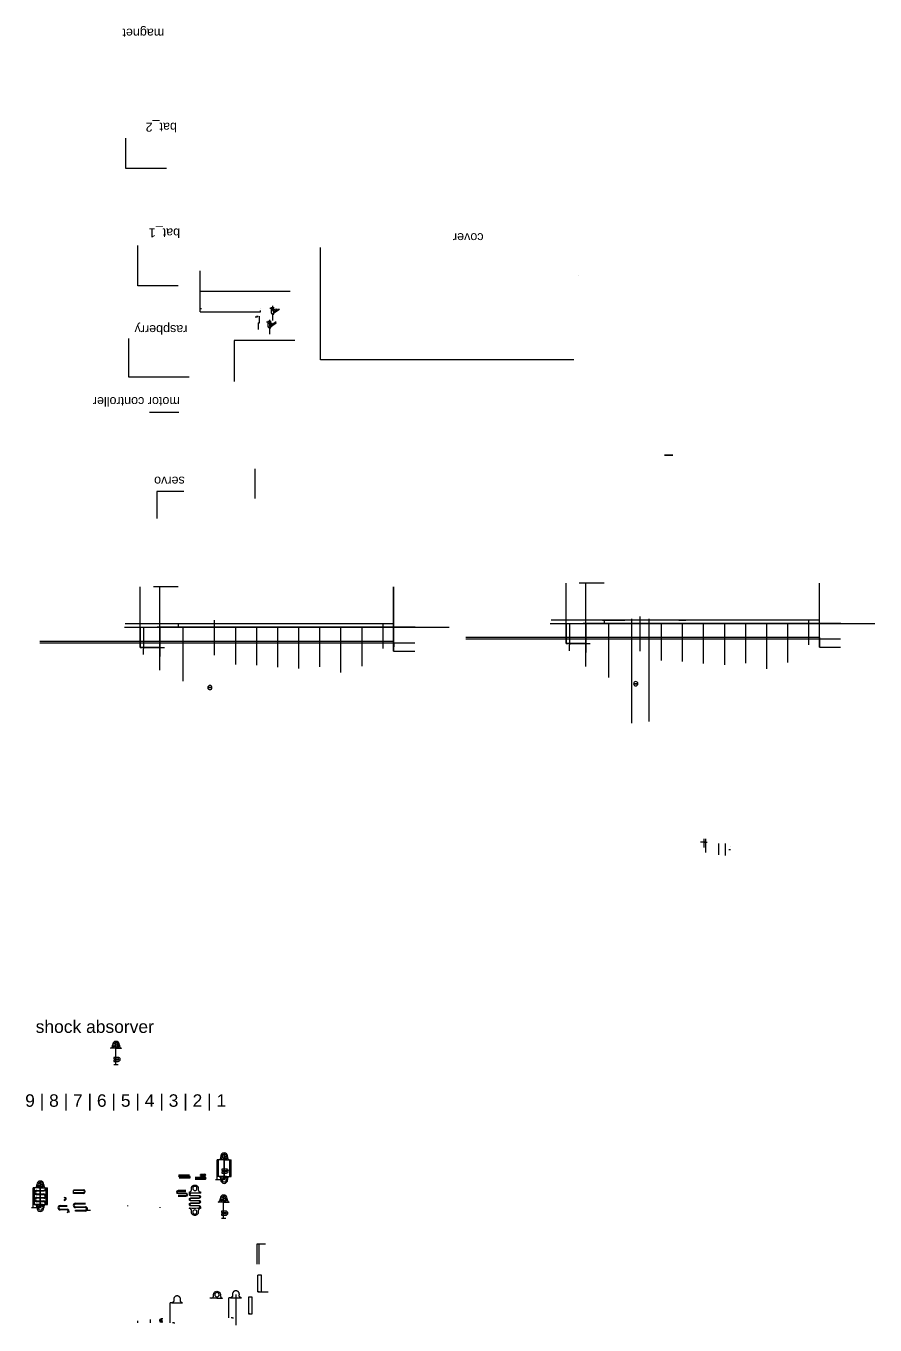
# Model space of a CAD drawing. Header units: millimetres. Extents: x -1672 to 5708, y -1264 to 1190.
# Drawn here: x 3321 to 4583, y -1009 to 921 of the extents above; entities that cross this region are included whole.
import ezdxf

# ---------------------------------------------------------------- set-up
doc = ezdxf.new("R2010")
doc.units = ezdxf.units.MM
doc.styles.get("Standard").update_dxf_attribs({"font": 'arial.ttf'})

msp = doc.modelspace()

# ---------------------------------------------------------------- linework, layer by layer
for p, q in [((3469.9, 709.3), (3469.9, 754.3)), ((3469.9, 754.3), (3469.9, 754.3, 74)), ((3529.9, 709.3), (3469.9, 709.3)), ((3487.4, 535), (3487.4, 595)), ((3487.4, 595), (3487.4, 595, 74)), ((3758.8, 508.5, 88.1), (3758.8, 591.9, 88.1)), ((3579.9, 496.3, 5.7), (3579.9, 557.3, 5.7)), ((4141.7, 550.6, 81.5), (4141.7, 550.6, 190)), ((3547.4, 535), (3487.4, 535)), ((3579.9, 526.8, 5.7), (3713.7, 526.8, 5.7)), ((3687.8, 502.4, 11.7), (3685.3, 502.4, 11.7)), ((3687.8, 504.9, 11.7), (3687.8, 499.9, 11.7)), ((3689.8, 492.9, 11.7), (3689.8, 503.3, 11.7)), ((3758.8, 425, 88.1), (3758.8, 508.5, 88.1)), ((3579.9, 501.3, 5.7), (3581.9, 501.3, 5.7)), ((3579.9, 496.3, 5.7), (3669.9, 496.3, 5.7)), ((3579.9, 496.3, 5.7), (3579.9, 496.3, 15.7)), ((3581.9, 501.3, 5.7), (3581.9, 501.3, 7.7)), ((3665.2, 488.2, 11.7), (3661.9, 488.2, 11.7)), ((3666.2, 489.2, 11.7), (3663.7, 489.2, 11.7)), ((3668.2, 479.7, 11.7), (3668.2, 490, 11.7)), ((3669.9, 501.3, 7.7), (3669.9, 501.3, 13.7)), ((3669.9, 501.3, 13.7), (3669.9, 501.3, 15.7)), ((3669.9, 496.3, 7.7), (3669.9, 498.3, 7.7)), ((3669.9, 496.3, 7.7), (3669.9, 496.3, 17.7)), ((3682.9, 484.5, 11.7), (3682.9, 479.5, 11.7)), ((3686.8, 501.4, 11.7), (3683.5, 501.4, 11.7)), ((3684.9, 472.5, 11.7), (3684.9, 482.9, 11.7)), ((3685.8, 501.4, 11.7), (3685.8, 494.9, 11.7)), ((3685.8, 499.9, 11.7), (3691.7, 499.9, 11.7)), ((3687.8, 492.9, 11.7), (3689.8, 492.9, 11.7)), ((3689.8, 496.3, 11.7), (3692.3, 498.1, 11.7)), ((3697.8, 499.9, 11.7), (3695, 499.9, 11.7)), ((3666.2, 479.7, 11.7), (3668.2, 479.7, 11.7)), ((3681.9, 481, 11.7), (3678.6, 481, 11.7)), ((3682.9, 482, 11.7), (3680.5, 482, 11.7)), ((3680.9, 481, 11.7), (3680.9, 474.5, 11.7)), ((3680.9, 479.5, 11.7), (3686.9, 479.5, 11.7)), ((3682.9, 472.5, 11.7), (3684.9, 472.5, 11.7)), ((3473.7, 456.6), (3473.7, 399.6)), ((3720.8, 453.5), (3630.8, 453.5)), ((3630.8, 453.5), (3630.8, 392.5)), ((4135.5, 425, 88.1), (3758.8, 425, 88.1)), ((3473.7, 399.6), (3563.7, 399.6)), ((3563.7, 399.6), (3563.7, 399.6, 18)), ((3548.6, 346.7), (3504.6, 346.7)), ((3504.6, 346.7), (3504.6, 346.7, 29)), ((3661.9, 219), (3661.9, 263)), ((3555.9, 229.1), (3515.9, 229.1)), ((3515.9, 229.1), (3515.9, 189.1)), ((3515.9, 189.1), (3515.9, 189.1, 17)), ((3491, 4, 88.1), (3491, 87.5, 88.1)), ((3547.6, 87.5), (3510.6, 87.5)), ((3547.6, 87.5, 5.7), (3511.9, 87.5, 5.7)), ((3867.4, 87.5), (3867.4, 87.5, 49)), ((4123.8, 9.7, 88.1), (4123.8, 93.1, 88.1)), ((4180.3, 93.1), (4143.3, 93.1)), ((4180.3, 93.1, 5.7), (4144.6, 93.1, 5.7)), ((4500.2, 93.1), (4500.2, 93.1, 49)), ((4233.9, -8.2, 5.7), (4233.9, 43.7, 5.7)), ((3491, 27.6, 88.1), (3491, 27.6, 58.5)), ((3491, -2.4, 88.1), (3491, 27.6, 88.1)), ((3491, 27.6, 88.1), (3491, -2.4, 88.1)), ((3496, 27.6, 88.1), (3496, -2.4, 88.1)), ((3520.4, 27.6, 42.3), (3520.4, 27.6, 26.3)), ((3520.4, 27.6, 42.3), (3520.4, 27.6, 47.3)), ((3520.4, -2.4, 42.3), (3520.4, 27.6, 42.3)), ((3520.4, -2.4, 42.3), (3520.4, 27.6, 42.3)), ((3547.6, 27.6), (3547.6, 27.6, 88.1)), ((3601.2, -13.8, 5.7), (3601.2, 38.1, 5.7)), ((3632.4, 27.6, 14.7), (3623.4, 27.6, 14.7)), ((3757.6, 27.6, 21.7), (3743.8, 27.6, 21.7)), ((3788.8, 27.6, 23.9), (3770.5, 27.6, 23.9)), ((3820.1, 27.6, 25.4), (3809.7, 27.6, 25.4)), ((3851.4, 27.6, 27.2), (3835.1, 27.6, 27.2)), ((3867.2, 32.6, 70.6), (3849, 32.6, 69.7)), ((3851.4, 27.6, 5.7), (3851.4, 27.6, 2.6)), ((3851.4, 27.6, 2.6), (3851.4, 27.6, 1.6)), ((3851.4, 27.6, 1.6), (3851.4, 27.6, 0.6)), ((3851.4, 27.6, 5.7), (3878.6, 27.6, 5.7)), ((3867.4, 27.6, 60.6), (3867.4, 28.1, 60.6)), ((3867.4, 27.6, 60.6), (3867.4, 28.1, 60.6)), ((3867.4, 27.6, 60.6), (3950.1, 27.6, 60.6)), ((3898.9, 27.6, 55.6), (3867.4, 27.6, 55.6)), ((3867.7, 27.6, 88.1), (3867.7, 27.6, 102.8)), ((4123.8, 33.2, 88.1), (4123.8, 33.2, 58.5)), ((4123.8, 3.2, 88.1), (4123.8, 33.2, 88.1)), ((4123.8, 33.2, 88.1), (4123.8, 3.2, 88.1)), ((4128.8, 33.2, 88.1), (4128.8, 3.2, 88.1)), ((4153.2, 33.2, 42.3), (4153.2, 33.2, 26.3)), ((4153.2, 33.2, 42.3), (4153.2, 33.2, 47.3)), ((4153.2, 3.2, 42.3), (4153.2, 33.2, 42.3)), ((4153.2, 3.2, 42.3), (4153.2, 33.2, 42.3)), ((4180.3, 33.2), (4180.3, 33.2, 88.1)), ((4186.8, 38.2, 10.4), (4181, 38.2, 10.4)), ((4181, 38.2, 13.5), (4211, 38.2, 13.5)), ((4239.4, 33.2, 5.7), (4239.4, 33.2, 7.3)), ((4246.9, 33.2, 5.7), (4239.4, 33.2, 5.7)), ((4246.9, 38.2, 8.2), (4246.9, 38.2, 5.7)), ((4246.9, 38.2, 5.7), (4246.9, 33.2, 5.7)), ((4265.2, 33.2, 14.7), (4256.2, 33.2, 14.7)), ((4390.3, 33.2, 21.7), (4376.5, 33.2, 21.7)), ((4421.6, 33.2, 23.9), (4403.3, 33.2, 23.9)), ((4452.9, 33.2, 25.4), (4442.4, 33.2, 25.4)), ((4484.1, 33.2, 27.2), (4467.9, 33.2, 27.2)), ((4499.9, 38.2, 70.6), (4481.8, 38.2, 69.7)), ((4484.1, 33.2, 5.7), (4484.1, 33.2, 2.6)), ((4484.1, 33.2, 2.6), (4484.1, 33.2, 1.6)), ((4484.1, 33.2, 1.6), (4484.1, 33.2, 0.6)), ((4484.1, 33.2, 5.7), (4511.4, 33.2, 5.7)), ((4484.1, 33.2, 5.7), (4489.6, 33.2, 5.7)), ((4489.6, 33.2, 5.7), (4489.6, 33.2, 7.3)), ((4500.2, 33.2, 60.6), (4500.2, 33.7, 60.6)), ((4500.2, 33.2, 60.6), (4500.2, 33.7, 60.6)), ((4500.2, 33.2, 60.6), (4582.8, 33.2, 60.6)), ((4531.7, 33.2, 55.6), (4500.2, 33.2, 55.6)), ((4500.4, 33.2, 88.1), (4500.4, 33.2, 102.8)), ((3867.7, 6.6, 88.1), (3342.1, 6.6, 88.1)), ((3867.7, 4, 88.1), (3342.1, 4, 88.1)), ((3867.6, 6.6, 81.5), (3451.8, 6.6, 81.5)), ((3867.7, 4, 88.1), (3491, 4, 88.1)), ((3496, 4, 88.1), (3495.6, -12.9, 48.9)), ((3867.7, 4, 88.1), (3867.4, -7.8, 60.6)), ((3867.6, 6.6, 81.5), (3867.7, 4, 88.1)), ((3898.9, 4, 60.6), (3867.7, 4, 88.1)), ((3867.7, 4, 88.1), (3867.7, 4, 75.1)), ((4500.4, 12.2, 88.1), (3974.8, 12.2, 88.1)), ((4500.4, 9.7, 88.1), (3974.8, 9.7, 88.1)), ((4500.4, 12.2, 81.5), (4084.5, 12.2, 81.5)), ((4500.4, 9.7, 88.1), (4123.8, 9.7, 88.1)), ((4123.8, 3.2, 88.1), (4159.6, 3.2, 88.1)), ((4128.8, 9.7, 88.1), (4128.4, -7.3, 48.9)), ((4500.4, 9.7, 88.1), (4500.2, -2.2, 60.6)), ((4500.4, 12.2, 81.5), (4500.4, 9.7, 88.1)), ((4531.7, 9.7, 60.6), (4500.4, 9.7, 88.1)), ((4500.4, 9.7, 88.1), (4500.4, 9.7, 75.1)), ((3491, -2.4, 88.1), (3526.9, -2.4, 88.1)), ((3867.4, -7.8, 60.6), (3898.9, -7.8, 60.6)), ((4500.2, -2.2, 60.6), (4531.7, -2.2, 60.6)), ((4328.3, -287, 30.4), (4328.3, -299.7, 30.4)), ((4330.8, -287, 8.2), (4330.8, -287, 5.7)), ((4330.8, -287, 5.7), (4330.8, -291.9, 5.7)), ((4330.8, -287, 32.9), (4330.8, -302.9, 32.9)), ((4330.8, -287, 30.4), (4330.8, -302.6, 30.4)), ((4323.4, -291.9, 5.7), (4323.4, -291.9, 7.3)), ((4330.8, -291.9, 5.7), (4323.4, -291.9, 5.7)), ((4323.4, -291.9, 5.7), (4323.4, -291.9, 27.2)), ((4330.8, -291.9, 35.4), (4323.4, -291.9, 27.2)), ((4330.8, -291.9, 5.7), (4328.3, -291.9, 5.7)), ((4328.3, -291.9, 5.7), (4328.3, -291.9, 49.6)), ((4328.3, -291.9, 30.4), (4333.3, -291.9, 30.4)), ((4330.8, -291.9, 5.7), (4333.3, -291.9, 5.7)), ((4330.8, -291.9, 30.4), (4330.8, -291.9, 32.9)), ((4330.8, -291.9, 32.9), (4330.8, -291.9, 35.4)), ((4330.8, -291.9, 35.4), (4333.3, -291.9, 35.4)), ((4333.3, -291.9, 5.7), (4333.3, -291.9, 35.4)), ((4350.2, -294, 5.7), (4350.2, -310.4, 5.7)), ((4360.3, -294, 5.7), (4360.3, -311.6, 5.7)), ((4360.8, -306.1, 5.7), (4360.3, -306.1, 5.7)), ((4360.8, -303.1, 5.7), (4360.8, -303.1, 7.3)), ((4368.2, -303.1, 5.7), (4365.7, -303.1, 5.7)), ((4368.2, -298.2, 8.2), (4368.2, -298.2, 5.7)), ((3449.8, -598, 5.7), (3446.8, -598, 5.7)), ((3455, -598, 5.7), (3449.8, -598, 5.7)), ((3455, -622.6, 5.7), (3455, -587.7, 5.7)), ((3455, -587.7, 5.7), (3455, -592.9, 5.7)), ((3455, -592.9, 5.7), (3459.2, -592.9, 5.7)), ((3455, -598, 5.7), (3460.1, -598, 5.7)), ((3460.1, -598, 5.7), (3463.1, -598, 5.7)), ((3458.3, -611.6, 5.7), (3451.7, -611.6, 5.7)), ((3451.7, -611.6, 5.7), (3451.7, -613.6, 5.7)), ((3451.7, -613.6, 5.7), (3458.3, -613.6, 5.7)), ((3458.3, -615.6, 5.7), (3451.7, -615.6, 5.7)), ((3451.7, -615.6, 5.7), (3451.7, -617.6, 5.7)), ((3451.7, -617.6, 5.7), (3458.3, -617.6, 5.7)), ((3458.3, -622.6, 5.7), (3451.7, -622.6, 5.7)), ((3605.3, -788.5, 5.7), (3605.3, -763.9, 5.7)), ((3607.3, -763.9, 5.7), (3605.3, -763.9, 5.7)), ((3605.3, -793.6, 5.7), (3605.3, -763.9, 5.7)), ((3607.3, -788.5, 5.7), (3607.3, -763.9, 5.7)), ((3607.6, -763.9, 5.7), (3607.3, -763.9, 5.7)), ((3610.6, -763.9, 5.7), (3607.6, -763.9, 5.7)), ((3615.8, -763.9, 5.7), (3610.6, -763.9, 5.7)), ((3615.8, -793.6, 5.7), (3615.8, -753.6, 5.7)), ((3615.8, -753.6, 5.7), (3615.8, -758.8, 5.7)), ((3615.8, -758.8, 5.7), (3620, -758.8, 5.7)), ((3615.8, -758.8, 5.7), (3615.8, -793.6, 5.7)), ((3615.8, -763.9, 5.7), (3620.9, -763.9, 5.7)), ((3620.9, -763.9, 5.7), (3623.9, -763.9, 5.7)), ((3624.2, -788.5, 5.7), (3624.2, -763.9, 5.7)), ((3624.2, -763.9, 5.7), (3626.2, -763.9, 5.7)), ((3626.2, -788.5, 5.7), (3626.2, -763.9, 5.7)), ((3564.2, -786.5, 5.7), (3549.1, -786.5, 5.7)), ((3564.2, -787.2, 5.7), (3549.1, -787.2, 5.7)), ((3564.2, -788.2, 5.7), (3549.1, -788.2, 5.7)), ((3564.2, -788.2, 5.7), (3549.1, -788.2, 5.7)), ((3549.1, -789, 5.7), (3564.2, -789, 5.7)), ((3549.1, -789, 5.7), (3564.2, -789, 5.7)), ((3549.1, -790, 5.7), (3564.2, -790, 5.7)), ((3549.1, -790.7, 5.7), (3564.2, -790.7, 5.7)), ((3587.9, -790.1, 5.7), (3572.8, -790.1, 5.7)), ((3572.8, -790.8, 5.7), (3587.9, -790.8, 5.7)), ((3587.1, -785.4, 5.7), (3580.4, -785.4, 5.7)), ((3580.4, -785.4, 5.7), (3580.4, -786.1, 5.7)), ((3580.4, -786.1, 5.7), (3580.4, -785.4, 5.7)), ((3580.4, -786.1, 5.7), (3587.1, -786.1, 5.7)), ((3580.4, -787.1, 5.7), (3580.4, -787.9, 5.7)), ((3580.4, -787.9, 5.7), (3580.4, -787.1, 5.7)), ((3580.4, -787.1, 5.7), (3587.1, -787.1, 5.7)), ((3580.4, -787.9, 5.7), (3587.1, -787.9, 5.7)), ((3607.3, -788.5, 5.7), (3605.3, -788.5, 5.7)), ((3607.6, -788.5, 5.7), (3607.3, -788.5, 5.7)), ((3610.6, -788.5, 5.7), (3607.6, -788.5, 5.7)), ((3615.8, -788.5, 5.7), (3610.6, -788.5, 5.7)), ((3619.1, -777.5, 5.7), (3612.5, -777.5, 5.7)), ((3612.5, -777.5, 5.7), (3612.5, -779.5, 5.7)), ((3612.5, -779.5, 5.7), (3619.1, -779.5, 5.7)), ((3619.1, -781.5, 5.7), (3612.5, -781.5, 5.7)), ((3612.5, -781.5, 5.7), (3612.5, -783.5, 5.7)), ((3612.5, -783.5, 5.7), (3619.1, -783.5, 5.7)), ((3619.1, -788.5, 5.7), (3612.5, -788.5, 5.7)), ((3615.8, -788.5, 5.7), (3620.9, -788.5, 5.7)), ((3620.9, -788.5, 5.7), (3623.9, -788.5, 5.7)), ((3624.2, -788.5, 5.7), (3626.2, -788.5, 5.7)), ((3332.2, -830.2, 5.7), (3332.2, -805.6, 5.7)), ((3334.2, -805.6, 5.7), (3332.2, -805.6, 5.7)), ((3332.2, -835.3, 5.7), (3332.2, -805.6, 5.7)), ((3334.2, -830.2, 5.7), (3334.2, -805.6, 5.7)), ((3334.5, -805.6, 5.7), (3334.2, -805.6, 5.7)), ((3337.5, -805.6, 5.7), (3334.5, -805.6, 5.7)), ((3337.4, -809.2, 5.7), (3347.8, -809.2, 5.7)), ((3347.8, -810.4, 5.7), (3337.4, -810.4, 5.7)), ((3342.6, -805.6, 5.7), (3337.5, -805.6, 5.7)), ((3342.6, -835.3, 5.7), (3342.6, -795.3, 5.7)), ((3342.6, -795.3, 5.7), (3342.6, -800.5, 5.7)), ((3342.6, -800.5, 5.7), (3346.8, -800.5, 5.7)), ((3342.6, -800.5, 5.7), (3342.6, -835.3, 5.7)), ((3342.6, -805.6, 5.7), (3347.8, -805.6, 5.7)), ((3347.8, -805.6, 5.7), (3350.8, -805.6, 5.7)), ((3351.1, -830.2, 5.7), (3351.1, -805.6, 5.7)), ((3351.1, -805.6, 5.7), (3353.1, -805.6, 5.7)), ((3353.1, -830.2, 5.7), (3353.1, -805.6, 5.7)), ((3391.9, -808.3), (3406.7, -808.3)), ((3391.9, -812.5), (3391.9, -809.5)), ((3406.7, -809.5), (3391.9, -809.5)), ((3559, -809.6, 5.7), (3547.2, -809.6, 5.7)), ((3547.2, -810.3, 5.7), (3559, -810.3, 5.7)), ((3572.8, -791.8, 5.7), (3587.9, -791.8, 5.7)), ((3572.8, -792.6, 5.7), (3587.9, -792.6, 5.7)), ((3615.8, -793.6, 5.7), (3602.8, -793.6, 5.7)), ((3337.4, -814.4, 5.7), (3347.8, -814.4, 5.7)), ((3347.8, -815.7, 5.7), (3337.4, -815.7, 5.7)), ((3337.4, -819.7, 5.7), (3347.8, -819.7, 5.7)), ((3347.8, -820.9, 5.7), (3337.4, -820.9, 5.7)), ((3337.4, -824.9, 5.7), (3347.8, -824.9, 5.7)), ((3347.8, -826.2, 5.7), (3337.4, -826.2, 5.7)), ((3391.9, -813.8), (3391.9, -812.5)), ((3391.9, -812.5), (3406.7, -812.5)), ((3406.7, -813.8), (3391.9, -813.8)), ((3394.7, -828.3), (3409.5, -828.3)), ((3409.5, -829.5), (3394.7, -829.5)), ((3559, -813.3, 5.7), (3547.2, -813.3, 5.7)), ((3547.2, -814.1, 5.7), (3559, -814.1, 5.7)), ((3559, -817.1, 5.7), (3547.2, -817.1, 5.7)), ((3547.2, -817.8, 5.7), (3559, -817.8, 5.7)), ((3609.8, -826.5, 5.7), (3606.8, -826.5, 5.7)), ((3615, -826.5, 5.7), (3609.8, -826.5, 5.7)), ((3615, -816.2, 5.7), (3615, -821.3, 5.7)), ((3615, -851, 5.7), (3615, -816.2, 5.7)), ((3615, -821.3, 5.7), (3619.2, -821.3, 5.7)), ((3615, -826.5, 5.7), (3620.1, -826.5, 5.7)), ((3620.1, -826.5, 5.7), (3623.1, -826.5, 5.7)), ((3342.6, -835.3, 5.7), (3329.6, -835.3, 5.7)), ((3334.2, -830.2, 5.7), (3332.2, -830.2, 5.7)), ((3333.4, -830.2, 5.7), (3348.2, -830.2, 5.7)), ((3334.5, -830.2, 5.7), (3334.2, -830.2, 5.7)), ((3337.5, -830.2, 5.7), (3334.5, -830.2, 5.7)), ((3342.6, -830.2, 5.7), (3337.5, -830.2, 5.7)), ((3345.9, -830.2, 5.7), (3339.3, -830.2, 5.7)), ((3342.6, -830.2, 5.7), (3347.8, -830.2, 5.7)), ((3347.8, -830.2, 5.7), (3350.8, -830.2, 5.7)), ((3351.1, -830.2, 5.7), (3353.1, -830.2, 5.7)), ((3371.9, -831.7, 5.7), (3382.3, -831.7, 5.7)), ((3382.3, -833, 5.7), (3371.9, -833, 5.7)), ((3371.9, -837, 5.7), (3382.3, -837, 5.7)), ((3382.3, -838.2, 5.7), (3371.9, -838.2, 5.7)), ((3394.7, -833.5), (3409.5, -833.5)), ((3409.5, -834.8), (3394.7, -834.8)), ((3394.7, -840), (3394.7, -838.8)), ((3394.7, -838.8), (3409.5, -838.8)), ((3409.5, -840), (3394.7, -840)), ((3409.5, -838.8), (3417.1, -838.8)), ((3472.6, -832.6, 5.7), (3472.6, -831.9, 5.7)), ((3520.6, -835, 5.7), (3520.6, -834.3, 5.7)), ((3564.1, -836.1, 5.7), (3564.1, -835.4, 5.7)), ((3618.3, -840.1, 5.7), (3611.7, -840.1, 5.7)), ((3611.7, -840.1, 5.7), (3611.7, -842.1, 5.7)), ((3611.7, -842.1, 5.7), (3618.3, -842.1, 5.7)), ((3618.3, -844.1, 5.7), (3611.7, -844.1, 5.7)), ((3611.7, -844.1, 5.7), (3611.7, -846.1, 5.7)), ((3611.7, -846.1, 5.7), (3618.3, -846.1, 5.7)), ((3618.3, -851, 5.7), (3611.7, -851, 5.7)), ((3667.3, -889.1), (3664.3, -889.1)), ((3664.3, -889.1), (3664.3, -919.1)), ((3677.3, -889.1), (3667.3, -889.1)), ((3667.3, -889.1), (3667.3, -919.1)), ((3671.2, -935.3, 5.7), (3665.8, -935.3, 5.7)), ((3665.8, -959.8, 5.7), (3665.8, -935.3, 5.7)), ((3671.2, -959.8, 5.7), (3671.2, -935.3, 5.7)), ((3633.2, -963.7, 16.8), (3633.2, -1009.3, 16.8)), ((3667.8, -959.8, 5.7), (3665.8, -959.8, 5.7)), ((3665.8, -959.8, 5.7), (3671.2, -959.8, 5.7)), ((3671.2, -959.8, 5.7), (3676.3, -959.8, 5.7)), ((3676.3, -959.8, 5.7), (3681.3, -959.8, 5.7)), ((3535.5, -1006.1, 5.7), (3535.5, -976.4, 5.7)), ((3537.5, -976.4, 5.7), (3535.5, -976.4, 5.7)), ((3537.8, -976.4, 5.7), (3537.5, -976.4, 5.7)), ((3596.5, -969.5, 5.7), (3594.5, -969.5, 5.7)), ((3596.8, -969.5, 5.7), (3596.5, -969.5, 5.7)), ((3599.8, -969.5, 5.7), (3596.8, -969.5, 5.7)), ((3605, -969.5, 5.7), (3599.8, -969.5, 5.7)), ((3605, -969.5, 5.7), (3610.1, -969.5, 5.7)), ((3610.1, -969.5, 5.7), (3613.1, -969.5, 5.7)), ((3622.8, -998.5, 5.7), (3622.8, -968.8, 5.7)), ((3624.8, -968.8, 5.7), (3622.8, -968.8, 5.7)), ((3625.1, -968.8, 5.7), (3624.8, -968.8, 5.7)), ((3487.7, -1006.1, 5.7), (3487.7, -1003.1, 5.7)), ((3524.6, -1000.1, 5.7), (3522.1, -1000.1, 5.7)), ((3628.2, -998.5, 11.9), (3626.2, -998.5, 11.9)), ((3628.2, -998.5, 9.9), (3628.2, -998.5, 14.8)), ((3628.2, -998.5, 14.8), (3629.8, -998.5, 14.8)), ((3524.6, -1005.1, 5.7), (3522.1, -1005.1, 5.7)), ((3540.9, -1006.1, 11.9), (3538.9, -1006.1, 11.9)), ((3540.9, -1006.1, 9.9), (3540.9, -1006.1, 14.8)), ((3540.9, -1006.1, 14.8), (3542.5, -1006.1, 14.8))]:
    msp.add_line(p, q)
at = {"extrusion": (-1, 0, -7.5878e-14)}
for p, q in [((3687.8, 504.9, 11.7), (3687.8, 499.1, 11.7)), ((3682.9, 484.5, 11.7), (3682.9, 474.5, 11.7)), ((3697.8, 499.9, 11.7), (3687.8, 492.9, 11.7)), ((3687.8, 492.9, 11.7), (3687.8, 483.3, 11.7)), ((3666.2, 479.7, 11.7), (3666.2, 470, 11.7)), ((3692.9, 481.5, 11.7), (3682.9, 474.5, 11.7)), ((3692.9, 479.5, 11.7), (3682.9, 472.5, 11.7)), ((3682.9, 472.5, 11.7), (3682.9, 462.8, 11.7))]:
    msp.add_line(p, q, dxfattribs=at)
at = {"extrusion": (-2.73691e-48, 1, -1.83697e-16)}
for p, q in [((4273.2, 283.2, 12.4), (4273.2, 283.2, 22.2)), ((4279.2, 283.2, 15.6), (4273.2, 283.2, 15.6)), ((4273.2, 283.2, 12.4), (4273.2, 283.2, 7.8)), ((4279.2, 283.2, 9.3), (4273.2, 283.2, 9.3)), ((4279.2, 283.2, 12.4), (4279.2, 283.2, 7.7)), ((4181, 38.2, 13.5), (4181, 38.2, 23.4)), ((4187, 38.2, 16.7), (4181, 38.2, 16.7)), ((4181, 38.2, 13.5), (4181, 38.2, 9)), ((4187, 38.2, 10.4), (4181, 38.2, 10.4)), ((4187, 38.2, 13.5), (4187, 38.2, 8.9))]:
    msp.add_line(p, q, dxfattribs=at)
at = {"extrusion": (0, -1, 6.12323e-17)}
for p, q in [((4279.2, 283.2, 12.4), (4279.2, 283.2, 23)), ((3601.2, 32.6, 40.6), (3601.2, 32.6, 5.7)), ((4187, 38.2, 13.5), (4187, 38.2, 24.1)), ((4233.9, 38.3, 40.6), (4233.9, 38.3, 5.7))]:
    msp.add_line(p, q, dxfattribs=at)
at = {"extrusion": (1, -1.83697e-16, -1.83697e-16)}
for p, q in [((3520.4, -36.4, 42.3), (3520.4, 87.5, 42.3)), ((3867.4, 4, 86.1), (3867.4, 87.5, 86.1)), ((3867.4, -7.8, 60.6), (3867.4, 87.5, 60.6)), ((3867.7, 4, 88.1), (3867.7, 87.5, 88.1)), ((4153.2, -30.8, 42.3), (4153.2, 93.1, 42.3)), ((4500.2, 9.7, 86.1), (4500.2, 93.1, 86.1)), ((4500.2, -2.2, 60.6), (4500.2, 93.1, 60.6)), ((4500.4, 9.7, 88.1), (4500.4, 93.1, 88.1)), ((3867.4, 27.6, 34.1), (3867.4, 27.6, 60.6)), ((4500.2, 33.2, 34.1), (4500.2, 33.2, 60.6))]:
    msp.add_line(p, q, dxfattribs=at)
at = {"extrusion": (0.841597, -1.79059e-15, 0.540106)}
for p, q in [((3520.4, -2.4, 88.1), (3520.4, 39.2, 88.1)), ((4153.2, 3.2, 88.1), (4153.2, 44.8, 88.1)), ((3520.4, 6.6, 81.5), (3520.4, 4, 88.1)), ((4153.1, 12.2, 81.5), (4153.2, 9.7, 88.1))]:
    msp.add_line(p, q, dxfattribs=at)
at = {"extrusion": (0, 1, 0)}
for p, q in [((4221, 40.2, 32.9), (4221, -50.9, 32.9)), ((4246.9, 40.2, 32.9), (4246.9, -45.5, 32.9)), ((4484.1, 38.8, 5.7), (4484.1, 13.6, 5.7)), ((3867.4, 32.6, 5.7), (3468.7, 32.6, 5.7)), ((3867.4, 32.6, 65.6), (3694.8, 32.6, 56.5)), ((3851.4, 33.2, 5.7), (3851.4, 8, 5.7)), ((4500.2, 38.2, 5.7), (4101.5, 38.2, 5.7)), ((4187, 38.2, 13.5), (4187, 38.2, 134.8)), ((4500.2, 38.2, 65.6), (4327.5, 38.2, 56.5))]:
    msp.add_line(p, q, dxfattribs=at)
at = {"extrusion": (1.22465e-16, 1, 6.12323e-17)}
for p, q in [((4221, 40.2, 8.2), (4221, -115, 8.2)), ((4246.9, 40.2, 8.2), (4246.9, -112.5, 8.2))]:
    msp.add_line(p, q, dxfattribs=at)
at = {"extrusion": (0, 1, -1.83697e-16)}
for p, q in [((3467.5, 27.6, 88.1), (3867.7, 27.6, 88.1)), ((3491, 27.6, 88.1), (3547.6, 27.6)), ((3883.3, 27.6, 74.3), (3516.3, 27.6, 48.7)), ((3520.4, 27.6, 42.3), (3890.9, 27.6, 67.8)), ((3851.4, 27.6, 5.7), (3587.5, 27.6, 5.7)), ((3893.2, 27.6, 28.7), (3851.4, 27.6, 5.7)), ((3893.2, 27.6, 28.7), (3851.4, 27.6, 5.7)), ((3862, 27.6, 93.1), (3929, 27.6, 34.1)), ((4100.2, 33.2, 88.1), (4500.4, 33.2, 88.1)), ((4123.8, 33.2, 88.1), (4180.3, 33.2)), ((4516.1, 33.2, 74.3), (4149, 33.2, 48.7)), ((4153.2, 33.2, 42.3), (4523.6, 33.2, 67.8)), ((4484.1, 33.2, 5.7), (4220.3, 33.2, 5.7)), ((4525.9, 33.2, 28.7), (4484.1, 33.2, 5.7)), ((4525.9, 33.2, 28.7), (4484.1, 33.2, 5.7)), ((4494.7, 33.2, 93.1), (4561.8, 33.2, 34.1))]:
    msp.add_line(p, q, dxfattribs=at)
at = {"extrusion": (0, -1, 0)}
for p, q in [((3520.4, 27.6, 42.3), (3517.3, 27.6, 47.1)), ((3547.6, 27.6, 44), (3547.6, 27.6, 49)), ((3554.2, 27.6, 13.5), (3554.2, -52.6, 13.5)), ((3601.2, 27.6, 12.9), (3596.4, 27.6, 12.9)), ((3632.4, 27.6, 5.7), (3632.4, -27.7, 5.7)), ((3663.7, 27.6, 17.3), (3652.3, 27.6, 17.3)), ((3663.7, 27.6, 5.7), (3663.7, -28.8, 5.7)), ((3695, 27.6, 18.6), (3681.6, 27.6, 18.6)), ((3695, 27.6, 5.7), (3695, -31.9, 5.7)), ((3726.3, 27.6, 20.4), (3715.7, 27.6, 20.4)), ((3726.3, 27.6, 5.7), (3726.3, -33.7, 5.7)), ((3757.6, 27.6, 5.7), (3757.6, -31.3, 5.7)), ((3788.8, 27.6, 5.7), (3788.8, -39.9, 5.7)), ((3828.2, 27.6, 16.2), (3813.1, 27.6, 15.4)), ((3817.1, 27.6, 15.6), (3817.1, 27.6, 5.7)), ((3820.1, 27.6, 5.7), (3820.1, -30.2, 5.7)), ((3820.1, 27.6, 15.7), (3828.2, 27.6, 16.2)), ((3823.1, 27.6, 15.9), (3823.1, 27.6, 5.7)), ((3851.4, 27.6, 5.7), (3851.4, -4, 5.7)), ((4153.2, 33.2, 42.3), (4150.1, 33.2, 47.1)), ((4180.3, 33.2, 44), (4180.3, 33.2, 49)), ((4187, 33.2, 13.5), (4187, -47, 13.5)), ((4233.9, 33.2, 12.9), (4229.2, 33.2, 12.9)), ((4265.2, 33.2, 5.7), (4265.2, -22.1, 5.7)), ((4296.5, 33.2, 17.3), (4285, 33.2, 17.3)), ((4296.5, 33.2, 5.7), (4296.5, -23.2, 5.7)), ((4327.7, 33.2, 18.6), (4314.4, 33.2, 18.6)), ((4327.7, 33.2, 5.7), (4327.7, -26.3, 5.7)), ((4359, 33.2, 20.4), (4348.5, 33.2, 20.4)), ((4359, 33.2, 5.7), (4359, -28.1, 5.7)), ((4390.3, 33.2, 5.7), (4390.3, -25.7, 5.7)), ((4421.6, 33.2, 5.7), (4421.6, -34.3, 5.7)), ((4460.9, 33.2, 16.2), (4445.8, 33.2, 15.4)), ((4449.9, 33.2, 15.6), (4449.9, 33.2, 5.7)), ((4452.9, 33.2, 5.7), (4452.9, -24.6, 5.7)), ((4452.9, 33.2, 15.7), (4460.9, 33.2, 16.2)), ((4455.9, 33.2, 15.9), (4455.9, 33.2, 5.7)), ((4484.1, 33.2, 5.7), (4484.1, 1.6, 5.7)), ((4153.2, 3.2, 42.3), (4123.8, 3.2, 88.1)), ((4500.2, 3.2, 60.6), (4500.2, -2.2, 60.6)), ((3520.4, -2.4, 42.3), (3491, -2.4, 88.1)), ((3867.4, -2.4, 60.6), (3867.4, -7.8, 60.6))]:
    msp.add_line(p, q, dxfattribs=at)
at = {"extrusion": (-0.841597, 0, -0.540106)}
for p, q in [((3520.4, 27.6, 42.3), (3520.4, -2.4, 42.3)), ((4153.2, 33.2, 42.3), (4153.2, 3.2, 42.3))]:
    msp.add_line(p, q, dxfattribs=at)
at = {"extrusion": (-1.36846e-48, 1, -6.12323e-17)}
for p, q in [((4181, 38.2, 13.5), (4181, 38.2, 194.9)), ((4181, 38.2, 13.5), (4181, 38.2, -46.5)), ((4187, 38.2, 13.5), (4187, 38.2, -42.3))]:
    msp.add_line(p, q, dxfattribs=at)
at = {"extrusion": (0, 1, -1.44191e-13)}
msp.add_line((4291.3, 38.2, 5.7), (4296.5, 38.2, 5.7), dxfattribs=at)
at = {"extrusion": (-0.999956, 0.003721, 0.008591)}
for p, q in [((3867.6, 6.6, 81.5), (3867.7, 6.6, 88.1)), ((4500.4, 12.2, 81.5), (4500.4, 12.2, 88.1))]:
    msp.add_line(p, q, dxfattribs=at)
at = {"extrusion": (-1.22465e-16, -1, -6.12323e-17)}
msp.add_line((4330.8, -287, 35.4), (4330.8, -307.3, 35.4), dxfattribs=at)
at = {"extrusion": (1, 0, 0)}
msp.add_line((3506.3, -1006.1, 16.8), (3506.3, -1001.1, 16.8), dxfattribs=at)
at = {"elevation": 5.7}
msp.add_lwpolyline([(3653.8, -992.5), (3651.8, -992.5), (3657.2, -992.5), (3657.2, -967.9), (3651.8, -967.9), (3651.8, -992.5)], dxfattribs=at)
for points in [[(3867.4, 32.6, 65.6), (3547.6, 32.6, 49), (3547.6, 27.6, 49), (3867.4, 27.6, 65.6)], [(4500.2, 38.2, 65.6), (4180.3, 38.2, 49), (4180.3, 33.2, 49), (4500.2, 33.2, 65.6)]]:
    msp.add_polyline3d(points, close=True)
for points in [[(3520.4, -10.4, 42.3), (3520.4, 6.6, 81.5), (3520.4, 4, 88.1), (3520.4, -15.8, 42.3), (3520.4, -10.4, 42.3)], [(3867.4, -2.4, 60.6), (3867.6, 6.6, 81.5), (3867.7, 4, 88.1), (3867.4, -7.8, 60.6), (3867.4, -2.4, 60.6)], [(4153.2, -4.7, 42.3), (4153.1, 12.2, 81.5), (4153.2, 9.7, 88.1), (4153.2, -10.2, 42.3), (4153.2, -4.7, 42.3)], [(4500.2, 3.2, 60.6), (4500.4, 12.2, 81.5), (4500.4, 9.7, 88.1), (4500.2, -2.2, 60.6), (4500.2, 3.2, 60.6)]]:
    msp.add_polyline3d(points)
at = {"extrusion": (0, -1, 6.12323e-17)}
for centre, radius in [((4273.2, 12.4, -283.2), 3.15), ((4279.2, 12.4, -283.2), 3.15), ((3601.2, 5.7, -27.6), 3.15), ((3632.4, 5.7, -27.6), 3.15), ((3663.7, 5.7, -27.6), 3.15), ((3663.7, 5.7, -27.6), 3.15), ((3695, 5.7, -27.6), 3.15), ((3726.3, 5.7, -27.6), 3.15), ((3726.3, 5.7, -27.6), 3.15), ((3757.6, 5.7, -27.6), 3.15), ((3757.6, 5.7, -27.6), 3.15), ((3788.8, 5.7, -27.6), 3.15), ((3788.8, 5.7, -27.6), 3.15), ((3820.1, 5.7, -27.6), 3.15), ((3820.1, 5.7, -27.6), 3.15), ((3851.4, 5.7, -27.6), 3.15), ((3851.4, 5.7, -27.6), 3.15), ((3893.2, 28.7, -27.6), 6.25), ((4181, 13.5, -38.2), 3.15), ((4187, 13.5, -38.2), 3.15), ((4233.9, 5.7, -33.2), 3.15), ((4265.2, 5.7, -33.2), 3.15), ((4296.5, 5.7, -33.2), 3.15), ((4296.5, 5.7, -33.2), 3.15), ((4327.7, 5.7, -33.2), 3.15), ((4359, 5.7, -33.2), 3.15), ((4359, 5.7, -33.2), 3.15), ((4390.3, 5.7, -33.2), 3.15), ((4390.3, 5.7, -33.2), 3.15), ((4421.6, 5.7, -33.2), 3.15), ((4421.6, 5.7, -33.2), 3.15), ((4452.9, 5.7, -33.2), 3.15), ((4452.9, 5.7, -33.2), 3.15), ((4484.1, 5.7, -33.2), 3.15), ((4484.1, 5.7, -33.2), 3.15), ((4525.9, 28.7, -33.2), 6.25), ((4227.3, 5.7, 56.4), 3), ((3594.5, 5.7, 62), 3)]:
    msp.add_circle(centre, radius, dxfattribs=at)
at = {"extrusion": (0, -1, 0)}
for centre in [(3851.4, 5.7, -27.6), (4484.1, 5.7, -33.2)]:
    msp.add_circle(centre, 6, dxfattribs=at)
at = {"extrusion": (0, -1, 1.44191e-13)}
for centre in [(3851.4, 5.7, -27.6), (4484.1, 5.7, -33.2)]:
    msp.add_circle(centre, 5.15, dxfattribs=at)
at = {"extrusion": (0, 1, -1.83697e-16)}
msp.add_circle((-4296.5, 5.7, 38.2), 5.15, dxfattribs=at)
at = {"extrusion": (0, -1.22465e-16, -1)}
for centre in [(-4227.3, -56.4, -5.7), (-3594.5, -62, -5.7), (-3455, -592.9, -5.7), (-3615.8, -758.8, -5.7), (-3615.8, -793.6, -5.7), (-3342.6, -800.5, -5.7), (-3572.2, -806.4, -5.7), (-3615, -821.3, -5.7), (-3342.6, -835.3, -5.7), (-3605, -964.3, -5.7)]:
    msp.add_circle(centre, 3.15, dxfattribs=at)
at = {"extrusion": (0, -1.44252e-13, -1)}
for centre in [(-3455, -592.9, -5.7), (-3615.8, -758.8, -5.7), (-3615.8, -793.6, -5.7), (-3342.6, -800.5, -5.7), (-3615, -821.3, -5.7), (-3342.6, -835.3, -5.7)]:
    msp.add_circle(centre, 5.15, dxfattribs=at)
at = {"extrusion": (1.49976e-32, 1.22465e-16, -1)}
msp.add_circle((-3572.2, -841.3, -5.7), 3.15, dxfattribs=at)
msp.add_circle((3522.1, -1002.6, 5.7), 1.25)
for centre, radius, start, end in [((3686.8, 501.4, 11.7), 1, 0, 180), ((3687.8, 494.9, 11.7), 2, 180, 270), ((3690.7, 499.2, 11.7), 2.98, 179.1726, 250.8494), ((3681.9, 481, 11.7), 1, 0, 180), ((3682.9, 474.5, 11.7), 2, 180, 270), ((3685.9, 478.7, 11.7), 2.98, 179.1726, 250.8494), ((3446.5, -594.5, 5.7), 3.52, 275.5675, 15.2884), ((3463.5, -594.5, 5.7), 3.52, 164.7116, 264.4325), ((3458.3, -614.6, 5.7), 3, 270, 90), ((3458.3, -614.6, 5.7), 1, 270, 90), ((3607.3, -760.4, 5.7), 3.52, 275.5675, 15.2884), ((3624.3, -760.4, 5.7), 3.52, 164.7116, 264.4325), ((3549.1, -787.7, 5.7), 1.25, 90, 270), ((3549.1, -787.7, 5.7), 0.5, 90, 270), ((3564.2, -789.5, 5.7), 1.25, 270, 90), ((3564.2, -789.5, 5.7), 0.5, 270, 90), ((3587.1, -786.6, 5.7), 1.25, 270, 90), ((3587.1, -786.6, 5.7), 0.5, 270, 90), ((3587.9, -791.3, 5.7), 1.25, 270, 90), ((3587.9, -791.3, 5.7), 0.5, 270, 90), ((3607.3, -792, 5.7), 3.52, 344.7116, 84.4325), ((3619.1, -780.5, 5.7), 3, 270, 90), ((3619.1, -780.5, 5.7), 1, 270, 90), ((3624.3, -792, 5.7), 3.52, 95.5675, 195.2884), ((3337.4, -812.4, 5.7), 3.25, 90, 270), ((3334.1, -802.1, 5.7), 3.52, 275.5675, 15.2884), ((3337.4, -812.4, 5.7), 2, 90, 270), ((3351.1, -802.1, 5.7), 3.52, 164.7116, 264.4325), ((3406.7, -811), 2.75, 270, 90), ((3406.7, -811), 1.5, 270, 90), ((3547.2, -811.8, 5.7), 2.25, 90, 270), ((3547.2, -811.8, 5.7), 1.5, 90, 270), ((3337.4, -822.9, 5.7), 3.25, 90, 270), ((3337.4, -822.9, 5.7), 2, 90, 270), ((3347.8, -817.7, 5.7), 3.25, 270, 90), ((3347.8, -817.7, 5.7), 2, 270, 90), ((3347.8, -828.2, 5.7), 3.25, 322.0201, 90), ((3347.8, -828.2, 5.7), 2, 270, 90), ((3394.7, -831.5), 3.25, 90, 270), ((3394.7, -831.5), 2, 90, 270), ((3559, -815.6, 5.7), 2.25, 270, 90), ((3559, -815.6, 5.7), 1.5, 270, 90), ((3606.5, -823, 5.7), 3.52, 275.5675, 15.2884), ((3623.5, -823, 5.7), 3.52, 164.7116, 264.4325), ((3334.1, -833.7, 5.7), 3.52, 344.7116, 84.4325), ((3351.1, -833.7, 5.7), 3.52, 95.5675, 195.2884), ((3371.9, -835, 5.7), 3.25, 90, 270), ((3371.9, -835, 5.7), 2, 90, 270), ((3382.3, -840.2, 5.7), 3.25, 322.0201, 90), ((3382.3, -840.2, 5.7), 2, 270, 90), ((3409.5, -836.8), 3.25, 270, 90), ((3409.5, -836.8), 2, 270, 90), ((3618.3, -843.1, 5.7), 3, 270, 90), ((3618.3, -843.1, 5.7), 1, 270, 90), ((3596.5, -966, 5.7), 3.52, 275.5675, 15.2884), ((3613.5, -966, 5.7), 3.52, 164.7116, 264.4325), ((3522.1, -1002.6, 5.7), 2.5, 90, 270)]:
    msp.add_arc(centre, radius, start, end)
at = {"extrusion": (0, -1.22465e-16, -1)}
for centre, radius, start in [((-3347.8, -807.2, -5.7), 2, 129.195), ((-3347.8, -807.2, -5.7), 3.25, 151.5154), ((-3377.5, -821.4, -5.7), 2, 90), ((-3377.5, -821.4, -5.7), 3.25, 142.0201)]:
    msp.add_arc(centre, radius, start, 270, dxfattribs=at)
at = {"extrusion": (0, -1.44252e-13, -1)}
msp.add_arc((-3605, -964.3, -5.7), 5.15, 346.0743, 193.9257, dxfattribs=at)
msp.add_spline([(3692.3, 498.1, 11.7), (3694.2, 499.9, 11.7), (3691.7, 499.9, 11.7)], degree=3)
for points, weights, knots in [([(3566.3, -813.6, 5.7), (3572.2, -813.6, 5.7), (3578.1, -813.6, 5.7), (3579.3, -813.6, 5.7), (3580.4, -813.6, 5.7), (3580.4, -813.2, 5.7), (3580.4, -812.9, 5.7), (3580.4, -812.2, 5.7), (3580.4, -811.6, 5.7), (3578.9, -811.4, 5.7), (3578, -810.3, 5.7), (3577.1, -809.1, 5.7), (3577.2, -807.7, 5.7), (3578.1, -804.2, 5.7), (3575.2, -802.2, 5.7), (3572.2, -800.2, 5.7), (3569.3, -802.2, 5.7), (3566.4, -804.2, 5.7), (3567.3, -807.7, 5.7), (3567.4, -809.1, 5.7), (3566.5, -810.3, 5.7), (3565.6, -811.4, 5.7), (3564.1, -811.6, 5.7), (3564.1, -812.2, 5.7), (3564.1, -812.9, 5.7), (3564.1, -814, 5.7), (3564.1, -815.1, 5.7), (3564.1, -817.4, 5.7), (3566.3, -817.4, 5.7), (3572.2, -817.4, 5.7), (3578.1, -817.4, 5.7), (3579.6, -817.4, 5.7), (3579.6, -818.9, 5.7), (3579.6, -820.4, 5.7), (3578.1, -820.4, 5.7), (3572.2, -820.4, 5.7), (3566.3, -820.4, 5.7), (3564.1, -820.4, 5.7), (3564.1, -822.6, 5.7), (3564.1, -824.9, 5.7), (3566.3, -824.9, 5.7), (3572.2, -824.9, 5.7), (3578.1, -824.9, 5.7), (3579.6, -824.9, 5.7), (3579.6, -826.4, 5.7), (3579.6, -827.9, 5.7), (3578.1, -827.9, 5.7), (3572.2, -827.9, 5.7), (3566.3, -827.9, 5.7), (3564.1, -827.9, 5.7), (3564.1, -830.1, 5.7), (3564.1, -832.4, 5.7), (3566.3, -832.4, 5.7), (3572.2, -832.4, 5.7), (3578.1, -832.4, 5.7), (3579.6, -832.4, 5.7), (3579.6, -833.9, 5.7), (3579.6, -835.4, 5.7), (3578.1, -835.4, 5.7), (3571.1, -835.4, 5.7), (3564.1, -835.4, 5.7), (3564.1, -835.7, 5.7), (3564.1, -836.1, 5.7), (3565.6, -836.3, 5.7), (3566.5, -837.4, 5.7), (3567.4, -838.6, 5.7), (3567.3, -840, 5.7), (3566.4, -843.5, 5.7), (3569.3, -845.5, 5.7), (3572.2, -847.5, 5.7), (3575.2, -845.5, 5.7), (3578.1, -843.5, 5.7), (3577.2, -840, 5.7), (3577.1, -838.6, 5.7), (3578, -837.4, 5.7), (3578.9, -836.3, 5.7), (3580.4, -836.1, 5.7), (3580.4, -835, 5.7), (3580.4, -833.9, 5.7), (3580.4, -831.6, 5.7), (3578.1, -831.6, 5.7), (3572.2, -831.6, 5.7), (3566.3, -831.6, 5.7), (3564.8, -831.6, 5.7), (3564.8, -830.1, 5.7), (3564.8, -828.6, 5.7), (3566.3, -828.6, 5.7), (3572.2, -828.6, 5.7), (3578.1, -828.6, 5.7), (3580.4, -828.6, 5.7), (3580.4, -826.4, 5.7), (3580.4, -824.1, 5.7), (3578.1, -824.1, 5.7), (3572.2, -824.1, 5.7), (3566.3, -824.1, 5.7), (3564.8, -824.1, 5.7), (3564.8, -822.6, 5.7), (3564.8, -821.1, 5.7), (3566.3, -821.1, 5.7), (3572.2, -821.1, 5.7), (3578.1, -821.1, 5.7), (3580.4, -821.1, 5.7), (3580.4, -818.9, 5.7), (3580.4, -816.6, 5.7), (3578.1, -816.6, 5.7), (3572.2, -816.6, 5.7), (3566.3, -816.6, 5.7), (3564.8, -816.6, 5.7), (3564.8, -815.1, 5.7), (3564.8, -813.6, 5.7), (3566.3, -813.6, 5.7)], [1, 1, 1, 1, 1, 1, 1, 1, 1, 0.921968925106, 1, 0.921968925106, 1, 0.82272081337, 1, 0.82272081337, 1, 0.82272081337, 1, 0.921968925131, 1, 0.921968925131, 1, 1, 1, 1, 1, 0.707106781187, 1, 1, 1, 0.707106781187, 1, 0.707106781187, 1, 1, 1, 0.707106781187, 1, 0.707106781187, 1, 1, 1, 0.707106781187, 1, 0.707106781187, 1, 1, 1, 0.707106781187, 1, 0.707106781187, 1, 1, 1, 0.707106781187, 1, 0.707106781187, 1, 1, 1, 1, 1, 0.921968925106, 1, 0.921968925106, 1, 0.82272081337, 1, 0.82272081337, 1, 0.82272081337, 1, 0.921968925131, 1, 0.921968925131, 1, 1, 1, 0.707106781187, 1, 1, 1, 0.707106781187, 1, 0.707106781187, 1, 1, 1, 0.707106781187, 1, 0.707106781187, 1, 1, 1, 0.707106781187, 1, 0.707106781187, 1, 1, 1, 0.707106781187, 1, 0.707106781187, 1, 1, 1, 0.707106781187, 1, 0.707106781187, 1], [0, 0, 0, 1, 1, 2, 2, 3, 3, 4, 4, 4.795324, 4.795324, 5.590648, 5.590648, 6.799879, 6.799879, 8.009109, 8.009109, 9.21834, 9.21834, 10.013664, 10.013664, 10.808988, 10.808988, 11.808988, 11.808988, 12.808988, 12.808988, 14.379785, 14.379785, 15.379785, 15.379785, 16.950581, 16.950581, 18.521377, 18.521377, 19.521377, 19.521377, 21.092174, 21.092174, 22.66297, 22.66297, 23.66297, 23.66297, 25.233766, 25.233766, 26.804563, 26.804563, 27.804563, 27.804563, 29.375359, 29.375359, 30.946155, 30.946155, 31.946155, 31.946155, 33.516952, 33.516952, 35.087748, 35.087748, 36.087748, 36.087748, 37.087748, 37.087748, 37.883072, 37.883072, 38.678396, 38.678396, 39.887627, 39.887627, 41.096857, 41.096857, 42.306088, 42.306088, 43.101412, 43.101412, 43.896736, 43.896736, 44.896736, 44.896736, 46.467533, 46.467533, 47.467533, 47.467533, 49.038329, 49.038329, 50.609125, 50.609125, 51.609125, 51.609125, 53.179921, 53.179921, 54.750718, 54.750718, 55.750718, 55.750718, 57.321514, 57.321514, 58.89231, 58.89231, 59.89231, 59.89231, 61.463107, 61.463107, 63.033903, 63.033903, 64.033903, 64.033903, 65.604699, 65.604699, 67.175496, 67.175496, 67.175496]), ([(3628.1, -964.4, 5.7), (3627.7, -961.1, 5.7), (3630.4, -959.3, 5.7), (3633.2, -957.5, 5.7), (3636, -959.3, 5.7), (3638.8, -961.1, 5.7), (3638.3, -964.4, 5.7), (3637.9, -966, 5.7), (3638.8, -967.3, 5.7), (3639.7, -968.7, 5.7), (3641.4, -968.8, 5.7), (3639.9, -968.8, 5.7), (3638.4, -968.8, 5.7), (3635.8, -968.8, 5.7), (3633.2, -968.8, 5.7), (3630.6, -968.8, 5.7), (3628.1, -968.8, 5.7), (3626.6, -968.8, 5.7), (3625.1, -968.8, 5.7), (3626.7, -968.7, 5.7), (3627.6, -967.3, 5.7), (3628.6, -966, 5.7), (3628.1, -964.4, 5.7)], [1, 0.841612728228, 1, 0.841612728228, 1, 0.841612728228, 1, 0.906821748449, 1, 0.906821748449, 1, 1, 1, 1, 1, 1, 1, 1, 1, 0.906821748449, 1, 0.906821748449, 1], [0, 0, 0, 1.141068, 1.141068, 2.282136, 2.282136, 3.423204, 3.423204, 4.293433, 4.293433, 5.163662, 5.163662, 6.163662, 6.163662, 7.163662, 7.163662, 8.163662, 8.163662, 9.163662, 9.163662, 10.033891, 10.033891, 10.90412, 10.90412, 10.90412]), ([(3540.8, -972, 5.7), (3540.4, -968.7, 5.7), (3543.2, -966.9, 5.7), (3545.9, -965.1, 5.7), (3548.7, -966.9, 5.7), (3551.5, -968.7, 5.7), (3551, -972, 5.7), (3550.6, -973.5, 5.7), (3551.5, -974.9, 5.7), (3552.5, -976.2, 5.7), (3554.1, -976.4, 5.7), (3552.6, -976.4, 5.7), (3551.1, -976.4, 5.7), (3548.5, -976.4, 5.7), (3545.9, -976.4, 5.7), (3543.4, -976.4, 5.7), (3540.8, -976.4, 5.7), (3539.3, -976.4, 5.7), (3537.8, -976.4, 5.7), (3539.4, -976.2, 5.7), (3540.3, -974.9, 5.7), (3541.3, -973.5, 5.7), (3540.8, -972, 5.7)], [1, 0.841612728228, 1, 0.841612728228, 1, 0.841612728228, 1, 0.906821748449, 1, 0.906821748449, 1, 1, 1, 1, 1, 1, 1, 1, 1, 0.906821748449, 1, 0.906821748449, 1], [0, 0, 0, 1.141068, 1.141068, 2.282136, 2.282136, 3.423204, 3.423204, 4.293433, 4.293433, 5.163662, 5.163662, 6.163662, 6.163662, 7.163662, 7.163662, 8.163662, 8.163662, 9.163662, 9.163662, 10.033891, 10.033891, 10.90412, 10.90412, 10.90412])]:
    msp.add_rational_spline(points, weights, degree=2, knots=knots)

# ---------------------------------------------------------------- texts
for s, height, p in [('magnet', 13.32, (3526.7, 917)), ('bat_2', 13.32, (3545.6, 777.2)), ('bat_1', 13.32, (3550.3, 620.1)), ('cover', 13.32, (4001.2, 613.1)), ('raspberry', 13.32, (3561.2, 476.4)), ('motor controller', 13.322, (3549.9, 369.5)), ('servo', 13.32, (3557.2, 251.3))]:
    msp.add_text(s, height=height, rotation=180).set_placement(p)
for s, p in [('shock absorver', (3335.7, -575.2)), ('9 | 8 | 7 | 6 | 5 | 4 | 3 | 2 | 1', (3320.1, -685))]:
    msp.add_text(s, height=18.548).set_placement(p)

doc.saveas('drawing.dxf')
